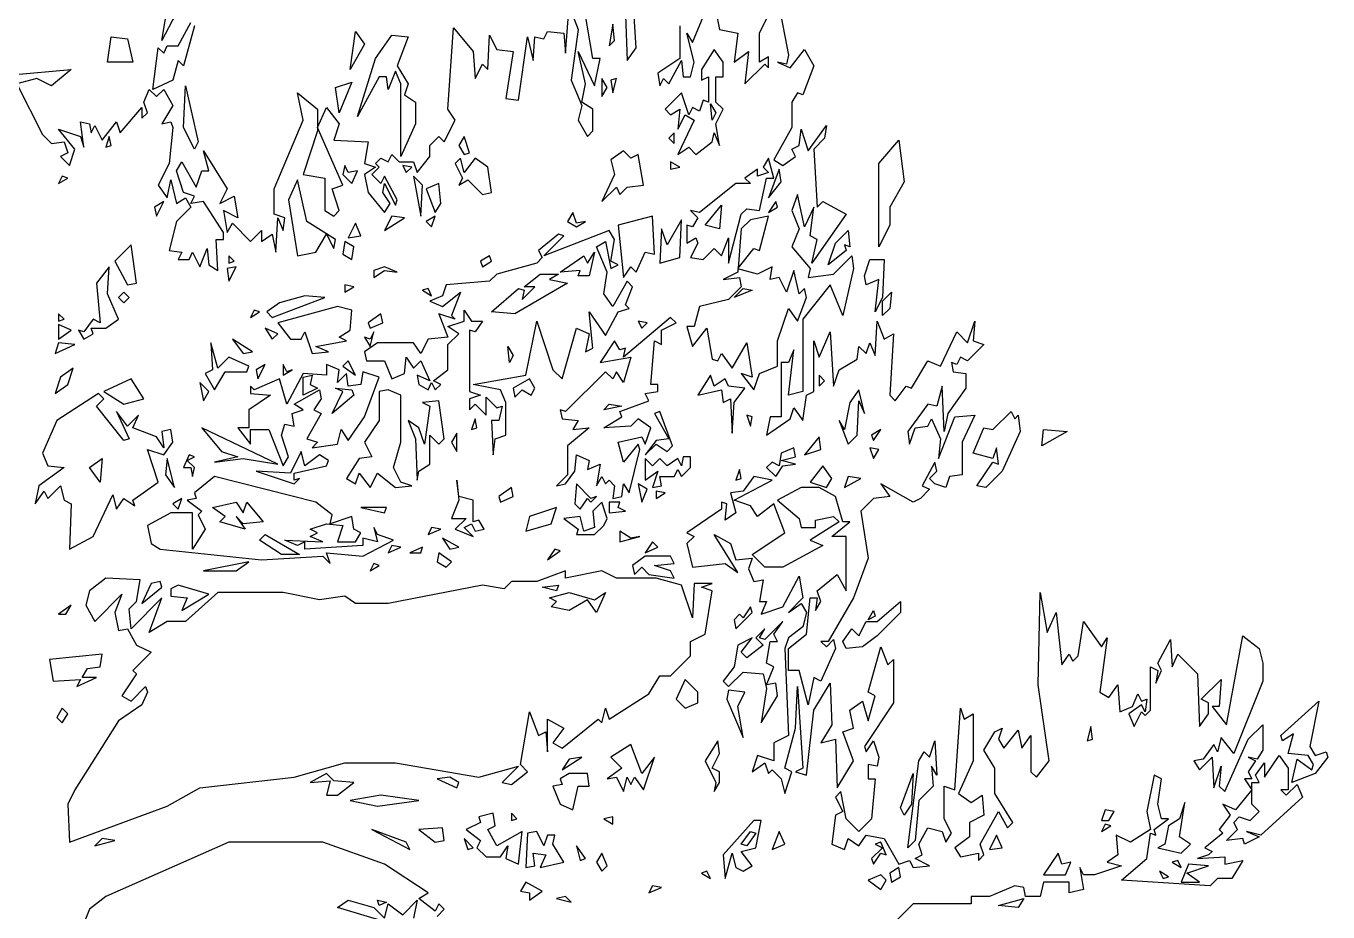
# Model space of a CAD drawing. Header units: millimetres. Extents: x -1916 to 1919, y -2 to 9002.
# Drawn here: x -43 to 1540, y 6452 to 7529 of the extents above; entities that cross this region are included whole.
import ezdxf

# ---------------------------------------------------------------- set-up
doc = ezdxf.new("R2010")
doc.units = ezdxf.units.MM
doc.layers.add('ALMOND-DRAW-PROFILE', color=7, linetype='Continuous', lineweight=25)

msp = doc.modelspace()

# ---------------------------------------------------------------- linework, layer by layer
at = {"layer": 'ALMOND-DRAW-PROFILE'}
for points in [[(866.3, 7586.6), (883.9, 7494.1), (881.7, 7483.1), (870.7, 7485.3), (886.1, 7478.7), (903.7, 7500.7), (914.7, 7480.9), (901.5, 7445.7), (894.9, 7447.9), (888.3, 7436.9), (888.3, 7406.1), (866.3, 7366.4), (877.3, 7359.8), (892.7, 7370.8), (888.3, 7379.6), (897.1, 7384.1), (899.3, 7403.9), (908.1, 7377.4), (930.1, 7408.3), (927.9, 7392.9), (914.7, 7379.6), (919.1, 7309.2), (925.7, 7315.8), (954.4, 7300.4), (912.5, 7240.9), (919.1, 7269.6), (910.3, 7274), (914.7, 7309.2), (903.7, 7285), (894.9, 7324.6), (888.3, 7304.8), (897.1, 7282.8), (888.3, 7260.8), (910.3, 7234.3), (908.1, 7223.3), (939, 7227.7), (961, 7249.8), (963.2, 7234.3), (950, 7177.1), (934.6, 7214.5), (901.5, 7172.7), (901.5, 7084.6), (883.9, 7080.2), (890.5, 7135.3), (883.9, 7119.9), (875.1, 7119.9), (875.1, 7053.8), (861.9, 7053.8), (857.5, 7031.8), (886.1, 7051.6), (890.5, 7064.8), (901.5, 7049.4), (905.9, 7080.2), (914.7, 7084.6), (914.7, 7146.3), (921.3, 7126.5), (934.6, 7157.3), (939, 7091.2), (945.6, 7111.1), (967.6, 7124.3), (969.8, 7139.7), (978.6, 7130.9), (983, 7144.1), (989.6, 7128.7), (991.8, 7170.5), (1000.6, 7148.5), (1011.6, 7155.1), (1007.2, 7080.2), (1013.8, 7073.6), (1027, 7091.2), (1033.6, 7089), (1053.4, 7122.1), (1068.8, 7115.5), (1088.7, 7157.3), (1101.9, 7144.1), (1110.7, 7170.5), (1108.5, 7146.3), (1121.7, 7141.9), (1101.9, 7122.1), (1093.1, 7126.5), (1088.7, 7117.7), (1082.1, 7119.9), (1084.3, 7108.9), (1099.7, 7106.7), (1099.7, 7089), (1077.7, 7058.2), (1073.3, 7036.2), (1071, 7091.2), (1064.4, 7067), (1053.4, 7069.2), (1029.2, 7036.2), (1031.4, 7020.8), (1038, 7040.6), (1053.4, 7042.8), (1057.8, 7051.6), (1068.8, 7027.4), (1066.6, 7003.2), (1086.5, 7053.8), (1110.7, 7056), (1095.3, 7023), (1095.3, 6983.4), (1079.9, 6981.2), (1075.5, 6968), (1062.2, 6972.4), (1055.6, 6979), (1064.4, 6987.8), (1062.2, 6998.8), (1046.8, 6970.2), (1055.6, 6965.8), (1044.6, 6954.7), (1035.8, 6950.3), (996.2, 6972.4), (1007.2, 6956.9), (987.4, 6954.7), (972, 6939.3), (980.8, 6882.1), (963.2, 6833.7), (932.3, 6780.8), (923.5, 6780.8), (930.1, 6774.2), (939, 6783), (941.2, 6772), (923.5, 6732.4), (914.7, 6736.8), (908.1, 6703.8), (897.1, 6745.6), (883.9, 6745.6), (883.9, 6772), (905.9, 6789.6), (910.3, 6833.7), (919.1, 6833.7), (916.9, 6818.2), (923.5, 6829.3), (919.1, 6842.5), (943.4, 6862.3), (954.4, 6842.5), (954.4, 6908.5), (936.8, 6908.5), (958.8, 6926.1), (950, 6926.1), (941.2, 6956.9), (921.3, 6968), (899.3, 6968), (870.7, 6952.5), (897.1, 6930.5), (899.3, 6919.5), (916.9, 6919.5), (916.9, 6928.3), (939, 6932.7), (945.6, 6926.1), (910.3, 6904.1), (925.7, 6897.5), (877.3, 6871.1), (855.3, 6871.1), (839.9, 6886.5), (879.5, 6912.9), (866.3, 6948.1), (846.5, 6932.7), (837.7, 6945.9), (817.9, 6952.5), (864.1, 6976.8), (842.1, 6981.2), (828.9, 6963.6), (813.5, 6961.4), (820.1, 6937.1), (806.9, 6928.3), (809.1, 6948.1), (802.5, 6950.3), (802.5, 6941.5), (760.6, 6912.9), (769.4, 6908.5), (760.6, 6899.7), (767.2, 6871.1), (806.9, 6875.5), (822.3, 6864.5), (793.7, 6910.7), (813.5, 6899.7), (820.1, 6879.9), (839.9, 6882.1), (835.5, 6868.9), (842.1, 6853.5), (853.1, 6855.7), (848.7, 6829.3), (857.5, 6829.3), (850.9, 6813.8), (877.3, 6822.7), (897.1, 6860.1), (901.5, 6833.7), (883.9, 6816), (899.3, 6827.1), (905.9, 6816), (901.5, 6798.4), (883.9, 6785.2), (879.5, 6772), (883.9, 6666.3), (866.3, 6657.5), (866.3, 6635.5), (846.5, 6642.1), (839.9, 6622.3), (855.3, 6633.3), (859.7, 6620.1), (864.1, 6624.5), (875.1, 6613.5), (879.5, 6595.9), (888.3, 6622.3), (879.5, 6626.7), (892.7, 6675.1), (894.9, 6725.8), (901.5, 6626.7), (892.7, 6622.3), (905.9, 6617.9), (914.7, 6697.2), (934.6, 6730.2), (936.8, 6679.5), (923.5, 6657.5), (941.2, 6661.9), (943.4, 6602.5), (963.2, 6635.5), (950, 6670.7), (963.2, 6675.1), (958.8, 6697.2), (974.2, 6708.2), (980.8, 6684), (989.6, 6714.8), (980.8, 6719.2), (996.2, 6774.2), (1005, 6752.2), (1011.6, 6758.8), (1011.6, 6706), (976.4, 6653.1), (978.6, 6646.5), (987.4, 6659.7), (994, 6639.9), (991.8, 6628.9), (980.8, 6631.1), (980.8, 6613.5), (989.6, 6613.5), (985.2, 6565.1), (969.8, 6549.7), (954.4, 6565.1), (947.8, 6598.1), (941.2, 6591.5), (950, 6573.9), (941.2, 6569.5), (936.8, 6534.2), (952.2, 6527.6), (956.6, 6540.9), (969.8, 6532), (978.6, 6545.3), (1000.6, 6540.9), (1018.2, 6510), (1031.4, 6514.4), (1035.8, 6505.6), (1055.6, 6507.8), (1038, 6516.6), (1046.8, 6521), (1042.4, 6534.2), (1053.4, 6554.1), (1071, 6549.7), (1075.5, 6536.4), (1082.1, 6547.5), (1073.3, 6565.1), (1073.3, 6604.7), (1086.5, 6600.3), (1093.1, 6699.4), (1097.5, 6686.2), (1108.5, 6692.8), (1108.5, 6635.5), (1090.9, 6595.9), (1106.3, 6584.9), (1119.5, 6593.7), (1121.7, 6569.5), (1104.1, 6560.7), (1104.1, 6543.1), (1086.5, 6529.8), (1093.1, 6518.8), (1115.1, 6523.2), (1115.1, 6514.4), (1121.7, 6521), (1117.3, 6534.2), (1139.3, 6573.9), (1150.3, 6554.1), (1156.9, 6560.7), (1134.9, 6595.9), (1134.9, 6626.7), (1121.7, 6648.7), (1134.9, 6670.7), (1143.7, 6675.1), (1139.3, 6661.9), (1145.9, 6650.9), (1163.5, 6672.9), (1167.9, 6650.9), (1178.9, 6666.3), (1178.9, 6622.3), (1185.5, 6615.7), (1200.9, 6635.5), (1187.7, 6728), (1189.9, 6840.3), (1198.7, 6791.8), (1209.7, 6816), (1216.4, 6752.2), (1225.2, 6765.4), (1229.6, 6756.6), (1236.2, 6763.2), (1242.8, 6805), (1264.8, 6774.2), (1271.4, 6785.2), (1262.6, 6719.2), (1273.6, 6712.6), (1284.6, 6728), (1286.8, 6695), (1302.2, 6701.6), (1308.8, 6717), (1313.2, 6708.2), (1319.8, 6710.4), (1317.6, 6695), (1313.2, 6703.8), (1297.8, 6692.8), (1304.4, 6677.3), (1313.2, 6695), (1317.6, 6690.6), (1324.2, 6697.2), (1324.2, 6750), (1333, 6745.6), (1330.8, 6730.2), (1337.4, 6745.6), (1333, 6754.4), (1348.4, 6783), (1350.6, 6750), (1357.3, 6765.4), (1381.5, 6741.2), (1383.7, 6677.3), (1394.7, 6692.8), (1394.7, 6706), (1385.9, 6710.4), (1410.1, 6734.6), (1407.9, 6701.6), (1399.1, 6701.6), (1416.7, 6679.5), (1436.5, 6787.4), (1456.3, 6772), (1460.7, 6754.4), (1460.7, 6732.4), (1425.5, 6644.3), (1410.1, 6664.1), (1405.7, 6646.5), (1401.3, 6655.3), (1388.1, 6637.7), (1377.1, 6635.5), (1383.7, 6624.5), (1399.1, 6639.9), (1401.3, 6602.5), (1410.1, 6628.9), (1407.9, 6604.7), (1414.5, 6598.1), (1443.1, 6661.9), (1460.7, 6679.5), (1460.7, 6648.7), (1454.1, 6637.7), (1443.1, 6639.9), (1451.9, 6635.5), (1443.1, 6622.3), (1447.5, 6613.5), (1438.7, 6613.5), (1447.5, 6600.3), (1427.7, 6576.1), (1412.3, 6582.7), (1421.1, 6569.5), (1407.9, 6551.9), (1412.3, 6547.5), (1390.3, 6529.8), (1399.1, 6525.4), (1394.7, 6521), (1381.5, 6516.6), (1414.5, 6518.8), (1414.5, 6510), (1436.5, 6514.4), (1423.3, 6492.4), (1405.7, 6492.4), (1396.9, 6483.6), (1289, 6490.2), (1319.8, 6516.6), (1324.2, 6547.5), (1330.8, 6545.3), (1328.6, 6551.9), (1346.2, 6565.1), (1337.4, 6565.1), (1333, 6582.7), (1337.4, 6613.5), (1328.6, 6617.9), (1319.8, 6573.9), (1324.2, 6551.9), (1300, 6536.4), (1282.4, 6545.3), (1284.6, 6521), (1271.4, 6512.2), (1289, 6507.8), (1256, 6496.8), (1242.8, 6496.8), (1238.4, 6505.6), (1242.8, 6479.2), (1225.2, 6474.8), (1225.2, 6488), (1194.3, 6488), (1189.9, 6470.4), (1172.3, 6470.4), (1170.1, 6481.4), (1159.1, 6483.6), (1128.3, 6470.4), (1106.3, 6470.4), (1106.3, 6461.6), (1035.8, 6461.6), (1009.4, 6435.2)], [(-60.6, 7469.9), (12.1, 7476.5), (-12.1, 7456.7), (-29.7, 7465.5), (-54, 7458.9), (-23.1, 7397.3), (-12.1, 7386.3), (3.3, 7388.5), (7.7, 7375.2), (-1.1, 7370.8), (9.9, 7359.8), (16.5, 7379.6), (-3.3, 7403.9), (23.1, 7395.1), (27.5, 7381.8), (23.1, 7412.7), (34.1, 7410.5), (36.3, 7399.5), (40.7, 7408.3), (49.5, 7390.7), (67.1, 7412.7), (71.5, 7399.5), (98, 7430.3), (98, 7417.1), (104.6, 7423.7), (100.2, 7436.9), (106.8, 7452.3), (115.6, 7443.5), (124.4, 7452.3), (135.4, 7432.5), (122.2, 7410.5), (133.2, 7412.7), (135.4, 7406.1), (131, 7362), (117.8, 7335.6), (128.8, 7320.2), (133.2, 7342.2), (139.8, 7313.6), (150.8, 7320.2), (157.4, 7309.2), (139.8, 7291.6), (131, 7256.4), (146.4, 7254.2), (142, 7245.4), (155.2, 7245.4), (159.6, 7254.2), (168.4, 7236.5), (177.2, 7258.6), (179.4, 7238.7), (190.4, 7232.1), (188.2, 7269.6), (197, 7269.6), (197, 7278.4), (172.8, 7315.8), (157.4, 7313.6), (161.8, 7322.4), (148.6, 7326.8), (139.8, 7353.2), (146.4, 7364.2), (164, 7333.4), (170.6, 7353.2), (179.4, 7353.2), (172.8, 7377.4), (201.4, 7331.2), (192.6, 7313.6), (210.2, 7322.4), (214.6, 7296), (197, 7304.8), (201.4, 7278.4), (208, 7289.4), (230.1, 7267.4), (243.3, 7280.6), (243.3, 7267.4), (256.5, 7276.2), (260.9, 7254.2), (263.1, 7296), (269.7, 7280.6), (271.9, 7296), (258.7, 7300.4), (258.7, 7331.2), (293.9, 7414.9), (287.3, 7447.9), (311.5, 7428.1), (311.5, 7406.1), (322.5, 7430.3), (337.9, 7410.5), (331.3, 7390.7), (373.2, 7388.5), (368.7, 7362), (382, 7357.6), (368.7, 7348.8), (373.2, 7326.8), (393, 7302.6), (399.6, 7313.6), (390.8, 7326.8), (393, 7337.8), (406.2, 7311.4), (408.4, 7318), (393, 7346.6), (388.6, 7337.8), (377.6, 7348.8), (386.4, 7357.6), (382, 7362), (388.6, 7368.6), (397.4, 7364.2), (401.8, 7373), (410.6, 7364.2), (428.2, 7364.2), (432.6, 7351), (448, 7370.8), (448, 7384.1), (459, 7395.1), (465.6, 7388.5), (478.8, 7414.9), (470, 7428.1), (476.6, 7527.2), (500.8, 7498.5), (503, 7465.5), (511.9, 7483.1), (518.5, 7476.5), (520.7, 7518.3), (529.5, 7500.7), (549.3, 7498.5), (540.5, 7441.3), (555.9, 7439.1), (566.9, 7516.1), (573.5, 7487.5), (575.7, 7516.1), (586.7, 7513.9), (591.1, 7522.7), (610.9, 7520.5), (613.1, 7496.3), (617.5, 7553.6), (628.5, 7525), (619.7, 7463.3), (632.9, 7432.5), (628.5, 7414.9), (639.5, 7395.1), (646.1, 7401.7), (646.1, 7428.1), (632.9, 7436.9), (637.3, 7458.9), (628.5, 7498.5), (648.3, 7456.7), (655, 7489.7), (646.1, 7489.7), (632.9, 7569)], [(155.2, 7575.6), (122.2, 7511.7), (126.6, 7538.2)], [(685.8, 7542.6), (688, 7487.5), (699, 7502.9), (694.6, 7573.4)], [(751.8, 7529.4), (751.8, 7489.7), (725.4, 7472.1), (727.6, 7456.7), (732, 7465.5), (738.6, 7458.9), (754, 7487.5), (756.2, 7467.7), (765, 7467.7), (769.4, 7485.3), (760.6, 7520.5), (767.2, 7509.5), (789.2, 7562.4)], [(795.9, 7547), (800.3, 7525), (822.3, 7520.5), (817.9, 7485.3), (835.5, 7498.5), (831.1, 7458.9), (855.3, 7483.1), (859.7, 7478.7), (859.7, 7491.9), (848.7, 7485.3), (848.7, 7520.5), (857.5, 7538.2)], [(161.8, 7529.4), (148.6, 7480.9), (142, 7487.5), (135.4, 7463.3), (111.2, 7452.3), (117.8, 7502.9), (124.4, 7496.3), (128.8, 7505.1), (142, 7505.1), (157.4, 7533.8)], [(456.8, 6446.2), (465.6, 6455), (459, 6461.6), (454.6, 6452.8), (434.8, 6468.2), (445.8, 6474.8), (393, 6510), (318.1, 6536.4), (203.6, 6536.4), (53.9, 6470.4), (34.1, 6455), (25.3, 6433)], [(423.8, 6430.8), (335.7, 6457.2), (348.9, 6466), (379.8, 6457.2), (393, 6444), (397.4, 6461.6), (415, 6448.4), (432.6, 6466), (428.2, 6444)]]:
    msp.add_lwpolyline(points, dxfattribs=at)
for points in [[(351.1, 7476.5), (357.7, 7522.7), (368.7, 7507.3)], [(666, 7505.1), (672.6, 7511.7), (670.4, 7531.6)], [(56.1, 7485.3), (60.5, 7516.1), (80.3, 7513.9), (86.9, 7485.3)], [(412.8, 7370.8), (412.8, 7458.9), (406.2, 7474.3), (397.4, 7452.3), (395.2, 7467.7), (386.4, 7467.7), (359.9, 7419.3), (382, 7489.7), (401.8, 7518.3), (421.6, 7516.1), (408.4, 7480.9), (421.6, 7458.9), (417.2, 7445.7), (430.4, 7436.9), (430.4, 7410.5)], [(749.6, 7373), (762.8, 7381.8), (771.6, 7373), (791.4, 7388.5), (793.7, 7399.5), (800.3, 7384.1), (795.9, 7410.5), (804.7, 7428.1), (795.9, 7436.9), (795.9, 7467.7), (804.7, 7467.7), (804.7, 7485.3), (793.7, 7500.7), (778.2, 7476.5), (778.2, 7463.3), (787, 7467.7), (787, 7436.9), (780.4, 7439.1), (776, 7425.9), (767.2, 7430.3), (762.8, 7421.5), (754, 7447.9), (734.2, 7428.1), (740.8, 7421.5), (751.8, 7428.1), (749.6, 7403.9), (758.4, 7421.5), (769.4, 7414.9)], [(161.8, 7379.6), (148.6, 7406.1), (150.8, 7456.7), (166.2, 7388.5)], [(337.9, 7423.7), (333.5, 7454.5), (353.3, 7461.1)], [(657.2, 7443.5), (663.8, 7454.5), (657.2, 7465.5)], [(670.4, 7447.9), (674.8, 7465.5), (668.2, 7463.3)], [(791.4, 7414.9), (789.2, 7434.7), (795.9, 7423.7)], [(53.9, 7381.8), (60.5, 7384.1), (58.3, 7395.1)], [(311.5, 7406.1), (311.5, 7401.7), (293.9, 7348.8), (320.3, 7344.4), (320.3, 7304.8), (331.3, 7298.2), (337.9, 7304.8), (329.1, 7331.2), (342.3, 7335.6)], [(489.8, 7373), (496.4, 7375.2), (489.8, 7395.1), (483.2, 7384.1)], [(745.2, 7386.3), (745.2, 7399.5), (738.6, 7392.9)], [(657.2, 7315.8), (674.8, 7333.4), (679.2, 7324.6), (688, 7333.4), (707.8, 7335.6), (701.2, 7373), (692.4, 7368.6), (683.6, 7377.4), (668.2, 7366.4), (672.6, 7348.8)], [(994, 7260.8), (994, 7362), (1018.2, 7390.7), (1024.8, 7340), (1007.2, 7309.2), (1007.2, 7287.2)], [(511.9, 7324.6), (522.9, 7326.8), (518.5, 7357.6), (503, 7368.6), (489.8, 7351), (485.4, 7368.6), (478.8, 7362), (487.6, 7344.4), (483.2, 7335.6), (494.2, 7342.2)], [(740.8, 7355.4), (751.8, 7357.6), (740.8, 7364.2)], [(811.3, 7240.9), (826.7, 7300.4), (833.3, 7307), (848.7, 7304.8), (857.5, 7344.4), (866.3, 7344.4), (859.7, 7368.6), (853.1, 7357.6), (859.7, 7351), (846.5, 7346.6), (846.5, 7355.4), (831.1, 7344.4), (837.7, 7337.8), (820.1, 7337.8), (776, 7302.6), (765, 7304.8), (773.8, 7296), (767.2, 7285), (760.6, 7287.2), (760.6, 7265.2), (771.6, 7271.8), (773.8, 7265.2), (765, 7247.6), (780.4, 7245.4), (793.7, 7258.6), (802.5, 7249.8), (811.3, 7271.8)], [(-3.3, 7337.8), (7.7, 7344.4), (1.1, 7346.6)], [(353.3, 7337.8), (359.9, 7353.2), (348.9, 7351), (344.5, 7359.8), (342.3, 7348.8)], [(419.4, 7351), (426, 7357.6), (415, 7359.8)], [(437, 7298.2), (439.2, 7335.6), (428.2, 7346.6)], [(859.7, 7320.2), (875.1, 7340), (872.9, 7355.4)], [(287.3, 7249.8), (309.3, 7254.2), (322.5, 7276.2), (331.3, 7258.6), (333.5, 7269.6), (298.3, 7291.6), (287.3, 7342.2), (276.3, 7318)], [(454.6, 7302.6), (461.2, 7313.6), (459, 7337.8), (443.6, 7331.2)], [(115.6, 7298.2), (124.4, 7315.8), (113.4, 7309.2)], [(859.7, 7302.6), (870.7, 7309.2), (868.5, 7315.8)], [(393, 7280.6), (417.2, 7296), (401.8, 7298.2)], [(450.2, 7285), (454.6, 7298.2), (443.6, 7291.6)], [(626.3, 7285), (637.3, 7291.6), (626.3, 7289.4), (621.9, 7302.6), (615.3, 7291.6)], [(683.6, 7223.3), (692.4, 7236.5), (699, 7229.9), (710, 7254.2), (721, 7252), (718.8, 7298.2), (677, 7287.2)], [(800.3, 7282.8), (782.6, 7287.2), (802.5, 7311.4)], [(822.7, 7234.8), (842.1, 7258.6), (848.7, 7256.4), (859.7, 7298.2), (837.7, 7293.8), (826.7, 7282.8)], [(348.9, 7271.8), (364.3, 7274), (357.7, 7289.4)], [(727.6, 7240.9), (751.8, 7247.6), (754, 7293.8), (736.4, 7263), (729.8, 7282.8)], [(353.3, 7245.4), (355.5, 7260.8), (344.5, 7267.4), (342.3, 7252)], [(525.1, 7007.6), (527.3, 7027.4), (540.5, 7031.8), (540.5, 7071.4), (533.9, 7086.8), (500.8, 7093.4), (564.7, 7104.5), (577.9, 7170.5), (597.7, 7111.1), (608.7, 7100), (626.3, 7161.7), (641.7, 7155.1), (637.3, 7133.1), (646.1, 7137.5), (641.7, 7181.5), (661.6, 7152.9), (677, 7181.5), (690.2, 7185.9), (685.8, 7190.3), (694.6, 7212.3), (688, 7218.9), (670.4, 7188.1), (659.4, 7203.5), (663.8, 7229.9), (650.5, 7260.8), (661.6, 7267.4), (668.2, 7234.3), (677, 7238.7), (668.2, 7243.2), (672.6, 7269.6), (666, 7280.6), (586.7, 7249.8), (610.9, 7274), (604.3, 7276.2), (580.1, 7256.4), (584.5, 7247.6), (577.9, 7240.9), (529.5, 7227.7), (520.7, 7218.9), (467.8, 7214.5), (463.4, 7201.3), (448, 7194.7), (463.4, 7188.1), (485.4, 7205.7), (474.4, 7177.1), (478.8, 7172.7), (459, 7179.3), (470, 7150.7), (445.8, 7148.5), (437, 7130.9), (428.2, 7144.1), (384.2, 7144.1), (368.7, 7133.1), (371, 7122.1), (393, 7122.1), (401.8, 7100), (417.2, 7106.7), (419.4, 7126.5), (428.2, 7113.3), (437, 7122.1), (448, 7097.8), (432.6, 7104.5), (434.8, 7093.4), (445.8, 7086.8), (450.2, 7095.6), (454.6, 7086.8), (461.2, 7093.4), (452.4, 7097.8), (470, 7111.1), (470, 7141.9), (483.2, 7155.1), (470, 7163.9), (489.8, 7170.5), (489.8, 7183.7), (498.6, 7170.5), (511.9, 7170.5), (503, 7157.3), (496.4, 7159.5), (496.4, 7084.6), (509.6, 7080.2), (496.4, 7075.8), (496.4, 7062.6), (503, 7069.2), (516.3, 7056), (516.3, 7078), (529.5, 7064.8), (536.1, 7067), (531.7, 7049.4), (522.9, 7049.4)], [(932.3, 7238.7), (941.2, 7265.2), (956.6, 7280.6), (958.8, 7260.8), (952.2, 7263), (954.4, 7256.4)], [(80.3, 7214.5), (91.4, 7216.7), (84.7, 7263), (64.9, 7243.2)], [(628.5, 7225.5), (630.7, 7232.1), (606.5, 7229.9), (635.1, 7249.8), (639.5, 7240.9), (648.3, 7254.2), (641.7, 7225.5)], [(27.5, 7148.5), (38.5, 7155.1), (36.3, 7161.7), (53.9, 7161.7), (69.3, 7172.7), (56.1, 7203.5), (58.3, 7236.5), (42.9, 7216.7), (47.3, 7168.3), (38.5, 7172.7), (27.5, 7157.3), (20.9, 7159.5)], [(203.6, 7218.9), (212.4, 7236.5), (201.4, 7234.3)], [(203.6, 7240.9), (210.2, 7243.2), (203.6, 7249.8)], [(379.8, 7223.3), (393, 7232.1), (408.4, 7229.9), (393, 7236.5), (379.8, 7232.1)], [(511.9, 7236.5), (522.9, 7243.2), (520.7, 7249.8), (509.6, 7243.2)], [(822.6, 7234.2), (822.3, 7229.9), (804.7, 7221.1), (824.5, 7223.3), (826.7, 7212.3), (811.3, 7196.9), (776, 7188.1), (769.4, 7163.9), (760.6, 7163.9), (767.2, 7139.7), (784.8, 7161.7), (791.4, 7124.3), (798.1, 7122.1), (802.5, 7130.9), (815.7, 7113.3), (833.3, 7144.1), (839.9, 7102.3), (826.7, 7106.7), (842.1, 7086.8), (848.7, 7106.7), (870.7, 7115.5), (870.7, 7146.3), (883.9, 7185.9), (894.9, 7170.5), (905.9, 7199.1), (903.7, 7210.1), (897.1, 7203.5), (890.5, 7232.1), (881.7, 7205.7), (872.9, 7223.3), (861.9, 7221.1), (864.1, 7236.5), (846.5, 7227.7)], [(989.6, 7181.5), (994, 7221.1), (978.6, 7214.5), (976.4, 7225.5), (983, 7245.4), (1000.6, 7245.4), (998.4, 7199.1)], [(522.9, 7181.5), (555.9, 7210.1), (562.5, 7207.9), (560.3, 7196.9), (575.7, 7212.3), (562.5, 7212.3), (582.3, 7227.7), (604.3, 7227.7), (593.3, 7221.1), (615.3, 7216.7), (551.5, 7179.3)], [(75.9, 7192.5), (82.5, 7199.1), (75.9, 7205.7), (69.3, 7199.1)], [(344.5, 7205.7), (355.5, 7212.3), (344.5, 7214.5)], [(450.2, 7201.3), (445.8, 7210.1), (439.2, 7207.9)], [(817.9, 7199.1), (828.9, 7210.1), (839.9, 7207.9)], [(998.4, 7177.1), (998.4, 7194.7), (1009.4, 7205.7), (1007.2, 7185.9)], [(256.5, 7174.9), (320.3, 7199.1), (296.1, 7201.3), (265.3, 7192.5), (249.9, 7181.5)], [(304.9, 7130.9), (324.7, 7133.1), (309.3, 7139.7), (346.7, 7146.3), (337.9, 7150.7), (351.1, 7159.5), (353.3, 7183.7), (335.7, 7188.1), (263.1, 7168.3), (278.5, 7148.5), (291.7, 7148.5), (296.1, 7157.3)], [(-3.3, 7170.5), (3.3, 7172.7), (-3.3, 7179.3)], [(230.1, 7174.9), (241.1, 7181.5), (234.5, 7183.7)], [(375.4, 7161.7), (390.8, 7168.3), (388.6, 7179.3), (373.2, 7168.3)], [(670.4, 6954.7), (681.4, 6956.9), (683.6, 6972.4), (690.2, 6961.4), (703.4, 7014.2), (701.2, 7020.8), (683.6, 6998.8), (677, 7023), (705.6, 7029.6), (710, 7020.8), (716.6, 7040.6), (701.2, 7051.6), (692.4, 7042.8), (659.4, 7040.6), (681.4, 7053.8), (679.2, 7060.4), (714.4, 7073.6), (710, 7082.4), (725.4, 7084.6), (725.4, 7093.4), (716.6, 7093.4), (721, 7146.3), (729.8, 7141.9), (729.8, 7159.5), (747.4, 7168.3), (740.8, 7174.9), (683.6, 7126.5), (685.8, 7137.5), (679.2, 7135.3), (672.6, 7146.3), (655, 7119.9), (692.4, 7126.5), (683.6, 7095.6), (674.8, 7108.9), (670.4, 7100), (661.6, 7108.9), (613.1, 7060.4), (606.5, 7062.6), (608.7, 7051.6), (628.5, 7049.4), (621.9, 7038.4), (641.7, 7040.6), (615.3, 7018.6), (615.3, 6983.4), (602.1, 6970.2), (613.1, 6972.4), (624.1, 6987.8), (626.3, 7007.6), (641.7, 7001), (639.5, 6990), (655, 6996.6), (650.5, 6970.2), (657.2, 6981.2), (661.6, 6972.4), (666, 6976.8), (672.6, 6970.2)], [(-3.3, 7148.5), (12.1, 7159.5), (-3.3, 7166.1)], [(256.5, 7148.5), (263.1, 7155.1), (247.7, 7161.7)], [(375.4, 7139.7), (379.8, 7157.3), (375.4, 7148.5), (368.7, 7150.7)], [(705.6, 7161.7), (712.2, 7168.3), (701.2, 7170.5)], [(-7.7, 7130.9), (16.5, 7141.9), (-3.3, 7144.1)], [(186, 7086.8), (199.2, 7108.9), (225.6, 7108.9), (227.8, 7115.5), (203.6, 7126.5), (190.4, 7113.3), (181.6, 7144.1), (183.8, 7111.1), (175, 7106.7)], [(221.2, 7130.9), (232.3, 7133.1), (208, 7148.5)], [(544.9, 7119.9), (542.7, 7139.7), (549.3, 7128.7)], [(-7.7, 7082.4), (7.7, 7093.4), (14.3, 7113.3), (-1.1, 7102.3)], [(269.7, 6994.4), (276.3, 7005.4), (267.5, 7031.8), (271.9, 7045), (282.9, 7042.8), (280.7, 7058.2), (293.9, 7062.6), (282.9, 7069.2), (313.7, 7086.8), (315.9, 7075.8), (307.1, 7062.6), (315.9, 7058.2), (298.3, 7027.4), (311.5, 7023), (304.9, 7016.4), (335.7, 7020.8), (340.1, 7038.4), (348.9, 7025.2), (368.7, 7053.8), (386.4, 7102.3), (366.5, 7108.9), (364.3, 7093.4), (348.9, 7091.2), (346.7, 7106.7), (335.7, 7095.6), (337.9, 7111.1), (322.5, 7117.7), (322.5, 7104.5), (293.9, 7106.7), (274.1, 7069.2), (265.3, 7100), (234.5, 7086.8), (230.1, 7091.2), (230.1, 7082.4), (254.3, 7080.2), (227.8, 7062.6), (227.8, 7040.6), (214.6, 7040.6), (230.1, 7020.8), (230.1, 7038.4), (252.1, 7038.4)], [(238.9, 7100), (247.7, 7117.7), (236.7, 7111.1)], [(269.7, 7104.5), (280.7, 7111.1), (274.1, 7108.9), (269.7, 7117.7)], [(357.7, 7104.5), (348.9, 7122.1), (342.3, 7115.5)], [(75.9, 7069.2), (100.2, 7075.8), (84.7, 7100), (51.7, 7084.6)], [(172.8, 7073.6), (179.4, 7084.6), (168.4, 7095.6)], [(293.9, 7080.2), (293.9, 7102.3), (304.9, 7104.5), (302.7, 7093.4), (311.5, 7089)], [(551.5, 7078), (560.3, 7086.8), (571.3, 7080.2), (575.7, 7089), (569.1, 7100), (549.3, 7089)], [(815.7, 7034), (817.9, 7071.4), (831.1, 7089), (811.3, 7091.2), (806.9, 7100), (793.7, 7091.2), (789.2, 7104.5), (773.8, 7080.2), (802.5, 7086.8), (804.7, 7071.4), (813.5, 7075.8)], [(921.3, 7091.2), (927.9, 7097.8), (921.3, 7104.5)], [(9.9, 6893.1), (38.5, 6908.5), (62.7, 6959.1), (67.1, 6941.5), (75.9, 6954.7), (89.2, 6945.9), (86.9, 6952.5), (117.8, 6974.6), (104.6, 7014.2), (124.4, 7007.6), (135.4, 7023), (133.2, 7038.4), (122.2, 7036.2), (124.4, 7016.4), (115.6, 7029.6), (86.9, 7040.6), (93.6, 7056), (80.3, 7042.8), (67.1, 7060.4), (82.5, 7027.4), (75.9, 7025.2), (42.9, 7067), (51.7, 7075.8), (45.1, 7082.4), (-5.5, 7049.4), (-23.1, 7009.8), (-16.5, 6994.4), (3.3, 6992.2), (-27.5, 6970.2), (-31.9, 6948.1), (-20.9, 6963.6), (-16.5, 6954.7), (-1.1, 6970.2), (3.3, 6952.5), (12.1, 6948.1)], [(329.1, 7058.2), (342.3, 7084.6), (333.5, 7089), (353.3, 7086.8), (355.5, 7080.2)], [(375.4, 6968), (384.2, 6985.6), (406.2, 6968), (426, 6970.2), (412.8, 6974.6), (404, 6992.2), (412.8, 7023), (412.8, 7080.2), (397.4, 7086.8), (386.4, 7084.6), (386.4, 7049.4), (368.7, 7023), (377.6, 7005.4), (362.1, 7003.2), (346.7, 6979), (357.7, 6972.4), (362.1, 6985.6)], [(956.6, 7020.8), (967.6, 7031.8), (969.8, 7073.6), (976.4, 7058.2), (969.8, 7086.8), (958.8, 7071.4), (952.2, 7038.4), (945.6, 7049.4)], [(432.6, 6976.8), (434.8, 6987.8), (448, 6996.6), (448, 7031.8), (459, 7020.8), (465.6, 7027.4), (459, 7073.6), (439.2, 7071.4), (448, 7067), (441.4, 7020.8), (434.8, 7040.6), (421.6, 7049.4), (430.4, 7027.4)], [(659.4, 7062.6), (666, 7069.2), (681.4, 7067)], [(710, 7007.6), (723.2, 7020.8), (736.4, 7012), (743, 7018.6), (727.6, 7060.4), (721, 7058.2), (738.6, 7027.4), (723.2, 7025.2)], [(1112.9, 6970.2), (1132.7, 6998.8), (1139.3, 6996.6), (1137.1, 7016.4), (1132.7, 7003.2), (1108.5, 7009.8), (1121.7, 7040.6), (1132.7, 7038.4), (1154.7, 7060.4), (1159.1, 7051.6), (1163.5, 7056), (1165.7, 7036.2), (1143.7, 6987.8), (1123.9, 6968)], [(498.6, 7038.4), (505.2, 7040.6), (503, 7051.6)], [(837.7, 7042.8), (839.9, 7053.8), (833.3, 7056)], [(221.2, 7003.2), (263.1, 6996.6), (170.6, 7040.6), (194.8, 7012), (214.6, 7005.4), (186, 6998.8)], [(481, 7012), (481, 7034), (474.4, 7023)], [(903.7, 7007.6), (923.5, 7014.2), (921.3, 7029.6)], [(987.4, 7025.2), (996.2, 7038.4), (985.2, 7031.8)], [(1192.1, 7018.6), (1194.3, 7038.4), (1223, 7036.2)], [(868.5, 6981.2), (877.3, 6994.4), (892.7, 6996.6), (875.1, 7001), (892.7, 7005.4), (890.5, 7016.4), (875.1, 7009.8), (872.9, 6994.4), (864.1, 6998.8), (857.5, 6992.2)], [(987.4, 7003.2), (994, 7014.2), (983, 7016.4)], [(47.3, 6974.6), (34.1, 6992.2), (49.5, 7003.2)], [(137.6, 6968), (128.8, 7003.2), (126.6, 6983.4)], [(159.6, 6981.2), (161.8, 6992.2), (153, 7001), (161.8, 7005.4), (155.2, 7007.6), (148.6, 6992.2), (157.4, 6992.2)], [(282.9, 6972.4), (289.5, 6979), (282.9, 6976.8), (282.9, 6985.6), (322.5, 6994.4), (324.7, 7001), (313.7, 7007.6), (296.1, 6994.4), (291.7, 7012), (278.5, 6985.6), (236.7, 6987.8)], [(718.8, 6968), (729.8, 6970.2), (727.6, 6981.2), (745.2, 6981.2), (749.6, 6990), (754, 6981.2), (765, 6992.2), (765, 7005.4), (756.2, 7005.4), (754, 6994.4), (749.6, 7003.2), (736.4, 6994.4), (727.6, 7003.2), (718.8, 6994.4), (710, 7003.2), (710, 6976.8), (725.4, 6987.8)], [(326.9, 6875.5), (322.5, 6888.7), (366.5, 6884.3), (404, 6904.1), (384.2, 6910.7), (379.8, 6919.5), (384.2, 6901.9), (366.5, 6906.3), (366.5, 6897.5), (296.1, 6893.1), (296.1, 6901.9), (287.3, 6897.5), (271.9, 6904.1), (318.1, 6901.9), (302.7, 6908.5), (311.5, 6912.9), (302.7, 6917.3), (322.5, 6923.9), (342.3, 6921.7), (335.7, 6901.9), (357.7, 6901.9), (364.3, 6912.9), (355.5, 6917.3), (353.3, 6932.7), (326.9, 6923.9), (329.1, 6934.9), (309.3, 6950.3), (186, 6981.2), (161.8, 6961.4), (164, 6954.7), (153, 6952.5), (170.6, 6939.3), (166.2, 6934.9), (175, 6917.3), (159.6, 6893.1), (159.6, 6937.1), (133.2, 6937.1), (104.6, 6921.7), (109, 6899.7), (120, 6893.1), (243.3, 6879.9), (318.1, 6884.3)], [(820.1, 6976.8), (826.7, 6979), (824.5, 6990)], [(930.1, 6968), (936.8, 6979), (925.7, 6994.4), (910.3, 6974.6)], [(952.2, 6968), (972, 6979), (956.6, 6981.2)], [(478.8, 6917.3), (500.8, 6908.5), (489.8, 6919.5), (498.6, 6923.9), (503, 6915.1), (514.1, 6917.3), (507.4, 6928.3), (500.8, 6926.1), (500.8, 6952.5), (483.2, 6956.9), (481, 6976.8), (483.2, 6952.5), (474.4, 6930.5), (492, 6930.5)], [(533.9, 6950.3), (549.3, 6956.9), (547.1, 6968), (531.7, 6956.9)], [(630.7, 6941.5), (639.5, 6954.7), (643.9, 6950.3), (650.5, 6956.9), (643.9, 6954.7), (626.3, 6972.4), (624.1, 6948.1)], [(705.6, 6950.3), (712.2, 6965.8), (701.2, 6972.4)], [(142, 6941.5), (146.4, 6954.7), (135.4, 6948.1)], [(199.2, 6932.7), (183.8, 6943.7), (212.4, 6950.3), (221.2, 6937.1), (225.6, 6950.3), (245.5, 6926.1), (221.2, 6923.9), (212.4, 6932.7), (223.4, 6917.3), (192.6, 6926.1)], [(626.3, 6910.7), (648.3, 6910.7), (659.4, 6921.7), (663.8, 6930.5), (657.2, 6950.3), (646.1, 6939.3), (648.3, 6919.5), (635.1, 6915.1), (630.7, 6932.7), (610.9, 6930.5), (628.5, 6917.3)], [(666, 6937.1), (685.8, 6939.3), (677, 6943.7), (679.2, 6950.3), (666, 6950.3)], [(723.2, 6954.7), (734.2, 6961.4), (723.2, 6963.6)], [(364.3, 6943.7), (393, 6937.1), (395.2, 6943.7)], [(564.7, 6915.1), (595.5, 6923.9), (602.1, 6943.7), (569.1, 6932.7)], [(445.8, 6910.7), (461.2, 6917.3), (450.2, 6919.5)], [(267.5, 6886.5), (241.1, 6904.1), (247.7, 6910.7), (289.5, 6886.5)], [(472.2, 6893.1), (483.2, 6895.3), (463.4, 6906.3)], [(679.2, 6901.9), (703.4, 6908.5), (692.4, 6906.3), (679.2, 6915.1)], [(710, 6888.7), (725.4, 6895.3), (718.8, 6901.9)], [(397.4, 6888.7), (412.8, 6895.3), (401.8, 6897.5)], [(423.8, 6888.7), (437, 6888.7), (439.2, 6895.3)], [(467.8, 6871.1), (474.4, 6877.7), (459, 6888.7), (456.8, 6877.7)], [(591.1, 6879.9), (606.5, 6890.9), (599.9, 6893.1)], [(172.8, 6866.7), (212.4, 6866.7), (227.8, 6877.7)], [(375.4, 6866.7), (386.4, 6873.3), (379.8, 6875.5)], [(745.2, 6857.9), (740.8, 6866.7), (721, 6873.3), (745.2, 6875.5), (740.8, 6884.3), (710, 6884.3), (694.6, 6873.3), (696.8, 6862.3), (705.6, 6871.1), (714.4, 6862.3)], [(9.9, 6536.4), (128.8, 6580.5), (168.4, 6602.5), (282.9, 6615.7), (344.5, 6633.3), (406.2, 6633.3), (507.4, 6615.7), (555.9, 6628.9), (536.1, 6609.1), (547.1, 6606.9), (566.9, 6622.3), (558.1, 6631.1), (569.1, 6695), (580.1, 6666.3), (588.9, 6670.7), (591.1, 6646.5), (591.1, 6686.2), (610.9, 6675.1), (597.7, 6657.5), (608.7, 6650.9), (652.8, 6686.2), (657.2, 6681.8), (661.6, 6699.4), (666, 6686.2), (714.4, 6717), (727.6, 6739), (740.8, 6739), (765, 6763.2), (765, 6780.8), (782.6, 6789.6), (791.4, 6842.5), (778.2, 6846.9), (791.4, 6851.3), (769.4, 6851.3), (767.2, 6809.4), (754, 6849.1), (723.2, 6857.9), (674.8, 6857.9), (657.2, 6866.7), (613.1, 6857.9), (613.1, 6866.7), (577.9, 6853.5), (547.1, 6853.5), (538.3, 6844.7), (511.9, 6849.1), (397.4, 6827.1), (357.7, 6827.1), (344.5, 6835.9), (313.7, 6831.5), (269.7, 6840.3), (190.4, 6840.3), (150.8, 6805), (128.8, 6805), (106.8, 6791.8), (122.2, 6833.7), (84.7, 6796.2), (82.5, 6820.5), (91.4, 6829.3), (95.8, 6855.7), (53.9, 6857.9), (34.1, 6842.5), (29.7, 6824.9), (40.7, 6805), (73.7, 6838.1), (64.9, 6816), (69.3, 6794), (80.3, 6796.2), (91.4, 6776.4), (109, 6767.6), (86.9, 6745.6), (91.4, 6741.2), (73.7, 6714.8), (84.7, 6708.2), (102.4, 6725.8), (104.6, 6719.2), (98, 6703.8), (69.3, 6684), (16.5, 6600.3), (7.7, 6582.7)], [(98, 6827.1), (122.2, 6846.9), (120, 6853.5), (109, 6851.3)], [(146.4, 6818.2), (179.4, 6838.1), (142, 6849.1), (133.2, 6844.7), (133.2, 6835.9), (153, 6833.7)], [(602.1, 6842.5), (584.5, 6846.9), (604.3, 6849.1)], [(650.5, 6816), (639.5, 6831.5), (617.5, 6818.2), (595.5, 6822.7), (602.1, 6829.3), (593.3, 6833.7), (617.5, 6840.3), (648.3, 6831.5), (661.6, 6840.3)], [(-3.3, 6813.8), (5.5, 6813.8), (12.1, 6824.9)], [(820.1, 6796.2), (839.9, 6816), (837.7, 6822.7), (828.9, 6809.4), (824.5, 6813.8), (817.9, 6807.2)], [(954.4, 6772), (950, 6780.8), (961, 6796.2), (969.8, 6787.4), (978.6, 6805), (991.8, 6805), (1020.4, 6829.3), (1020.4, 6816), (991.8, 6787.4), (974.2, 6774.2)], [(980.8, 6807.2), (987.4, 6818.2), (989.6, 6811.6)], [(850.9, 6681.8), (870.7, 6714.8), (868.5, 6730.2), (857.5, 6728), (866.3, 6750), (857.5, 6754.4), (861.9, 6780.8), (870.7, 6780.8), (866.3, 6789.6), (877.3, 6805), (855.3, 6783), (848.7, 6785.2), (855.3, 6796.2), (844.3, 6785.2), (853.1, 6776.4), (833.3, 6761), (826.7, 6767.6), (839.9, 6785.2), (822.3, 6776.4), (817.9, 6750), (804.7, 6732.4), (811.3, 6725.8), (828.9, 6743.4), (853.1, 6741.2), (857.5, 6723.6)], [(18.7, 6725.8), (42.9, 6736.8), (25.3, 6736.8), (31.9, 6747.8), (47.3, 6750), (49.5, 6765.4), (-14.3, 6758.8), (-9.9, 6732.4), (23.1, 6734.6)], [(758.4, 6699.4), (773.8, 6706), (773.8, 6719.2), (758.4, 6734.6), (747.4, 6710.4)], [(828.9, 6664.1), (822.3, 6701.6), (831.1, 6719.2), (811.3, 6721.4), (809.1, 6710.4)], [(1.1, 6681.8), (7.7, 6692.8), (1.1, 6699.4), (-5.5, 6688.4)], [(1496, 6609.1), (1502.6, 6637.7), (1520.2, 6624.5), (1522.4, 6631.1), (1515.8, 6642.1), (1491.5, 6644.3), (1498.2, 6668.5), (1484.9, 6659.7), (1482.7, 6666.3), (1529, 6708.2), (1518, 6653.1), (1524.6, 6642.1), (1537.8, 6646.5), (1540, 6639.9), (1524.6, 6620.1)], [(1247.2, 6659.7), (1253.8, 6661.9), (1251.6, 6677.3)], [(683.6, 6598.1), (688, 6615.7), (692.4, 6606.9), (696.8, 6615.7), (707.8, 6600.3), (721, 6639.9), (705.6, 6620.1), (692.4, 6655.3), (668.2, 6639.9), (681.4, 6626.7), (663.8, 6613.5), (674.8, 6615.7)], [(793.7, 6598.1), (800.3, 6609.1), (800.3, 6622.3), (791.4, 6626.7), (800.3, 6644.3), (798.1, 6659.7), (782.6, 6635.5), (795.9, 6609.1)], [(1029.2, 6529.8), (1042.4, 6635.5), (1049, 6646.5), (1055.6, 6639.9), (1062.2, 6659.7), (1064.4, 6617.9), (1057.8, 6628.9), (1060, 6604.7), (1042.4, 6587.1), (1038, 6538.6)], [(608.7, 6624.5), (632.9, 6639.9), (617.5, 6637.7)], [(1447.5, 6600.3), (1447.5, 6609.1), (1456.3, 6609.1), (1451.9, 6617.9), (1462.9, 6633.3), (1462.9, 6615.7), (1480.5, 6642.1), (1491.5, 6626.7), (1491.5, 6600.3), (1482.7, 6600.3), (1489.3, 6593.7), (1502.6, 6606.9), (1509.2, 6591.5), (1458.5, 6545.3), (1440.9, 6549.7), (1456.3, 6543.1), (1438.7, 6534.2), (1436.5, 6540.9), (1416.7, 6538.6), (1429.9, 6551.9), (1425.5, 6560.7), (1432.1, 6567.3), (1445.3, 6562.9), (1456.3, 6573.9), (1447.5, 6582.7)], [(322.5, 6593.7), (335.7, 6593.7), (355.5, 6609.1), (331.3, 6611.3), (322.5, 6620.1), (302.7, 6609.1), (326.9, 6611.3)], [(621.9, 6576.1), (628.5, 6604.7), (641.7, 6604.7), (639.5, 6620.1), (617.5, 6620.1), (606.5, 6613.5), (608.7, 6606.9), (597.7, 6604.7), (606.5, 6582.7)], [(1024.8, 6569.5), (1020.4, 6578.3), (1035.8, 6620.1), (1033.6, 6582.7)], [(481, 6602.5), (483.2, 6609.1), (472.2, 6615.7), (456.8, 6613.5)], [(384.2, 6580.5), (434.8, 6587.1), (388.6, 6593.7), (351.1, 6587.1)], [(555.9, 6510), (560.3, 6549.7), (529.5, 6532), (518.5, 6551.9), (527.3, 6556.3), (525.1, 6571.7), (507.4, 6567.3), (509.6, 6560.7), (492, 6551.9), (509.6, 6538.6), (505.2, 6529.8), (516.3, 6518.8), (533.9, 6518.8), (542.7, 6532), (540.5, 6516.6)], [(547.1, 6562.9), (553.7, 6565.1), (547.1, 6571.7)], [(1264.8, 6562.9), (1273.6, 6562.9), (1280.2, 6573.9), (1269.2, 6576.1)], [(1333, 6529.8), (1361.7, 6523.2), (1372.7, 6534.2), (1359.5, 6543.1), (1366.1, 6584.9), (1359.5, 6565.1), (1346.2, 6556.3), (1341.8, 6534.2)], [(454.6, 6536.4), (465.6, 6538.6), (463.4, 6554.1), (434.8, 6551.9)], [(670.4, 6558.5), (670.4, 6567.3), (659.4, 6565.1)], [(806.9, 6492.4), (815.7, 6523.2), (820.1, 6505.6), (828.9, 6501.2), (839.9, 6507.8), (826.7, 6525.4), (844.3, 6529.8), (850.9, 6562.9), (842.1, 6562.9), (804.7, 6521)], [(1264.8, 6549.7), (1275.8, 6556.3), (1269.2, 6558.5)], [(40.7, 6532), (64.9, 6538.6), (49.5, 6540.9)], [(423.8, 6527.6), (419.4, 6536.4), (377.6, 6551.9)], [(494.2, 6527.6), (500.8, 6529.8), (489.8, 6540.9)], [(564.7, 6505.6), (575.7, 6507.8), (573.5, 6523.2), (588.9, 6521), (582.3, 6505.6), (610.9, 6512.2), (597.7, 6534.2), (599.9, 6545.3), (591.1, 6545.3), (586.7, 6532), (577.9, 6549.7), (566.9, 6547.5)], [(826.7, 6534.2), (837.7, 6549.7), (844.3, 6547.5), (833.3, 6532)], [(864.1, 6527.6), (879.5, 6534.2), (872.9, 6549.7)], [(1128.3, 6527.6), (1143.7, 6529.8), (1137.1, 6545.3)], [(630.7, 6514.4), (637.3, 6516.6), (626.3, 6532)], [(657.2, 6501.2), (663.8, 6507.8), (657.2, 6523.2), (650.5, 6512.2)], [(987.4, 6510), (996.2, 6523.2), (1002.8, 6521), (996.2, 6536.4), (989.6, 6534.2), (998.4, 6529.8), (985.2, 6516.6)], [(1194.3, 6496.8), (1220.8, 6496.8), (1227.4, 6512.2), (1216.4, 6510), (1211.9, 6523.2)], [(1361.7, 6505.6), (1357.3, 6514.4), (1350.6, 6512.2)], [(1361.7, 6488), (1383.7, 6488), (1368.3, 6499), (1394.7, 6507.8), (1370.5, 6510)], [(789.2, 6492.4), (784.8, 6501.2), (778.2, 6499)], [(996.2, 6479.2), (1002.8, 6490.2), (996.2, 6496.8), (980.8, 6490.2)], [(1009.4, 6488), (1020.4, 6494.6), (1018.2, 6505.6), (1007.2, 6499)], [(1339.6, 6492.4), (1346.2, 6494.6), (1335.2, 6501.2)], [(569.1, 6466), (584.5, 6477), (564.7, 6488), (558.1, 6477), (569.1, 6474.8)], [(714.4, 6474.8), (729.8, 6481.4), (718.8, 6483.6)], [(386.4, 6459.4), (384.2, 6466), (395.2, 6463.8)], [(602.1, 6468.2), (619.7, 6463.8), (613.1, 6470.4)], [(1139.3, 6459.4), (1170.1, 6468.2), (1163.5, 6457.2)]]:
    msp.add_lwpolyline(points, close=True, dxfattribs=at)

doc.saveas('drawing.dxf')
